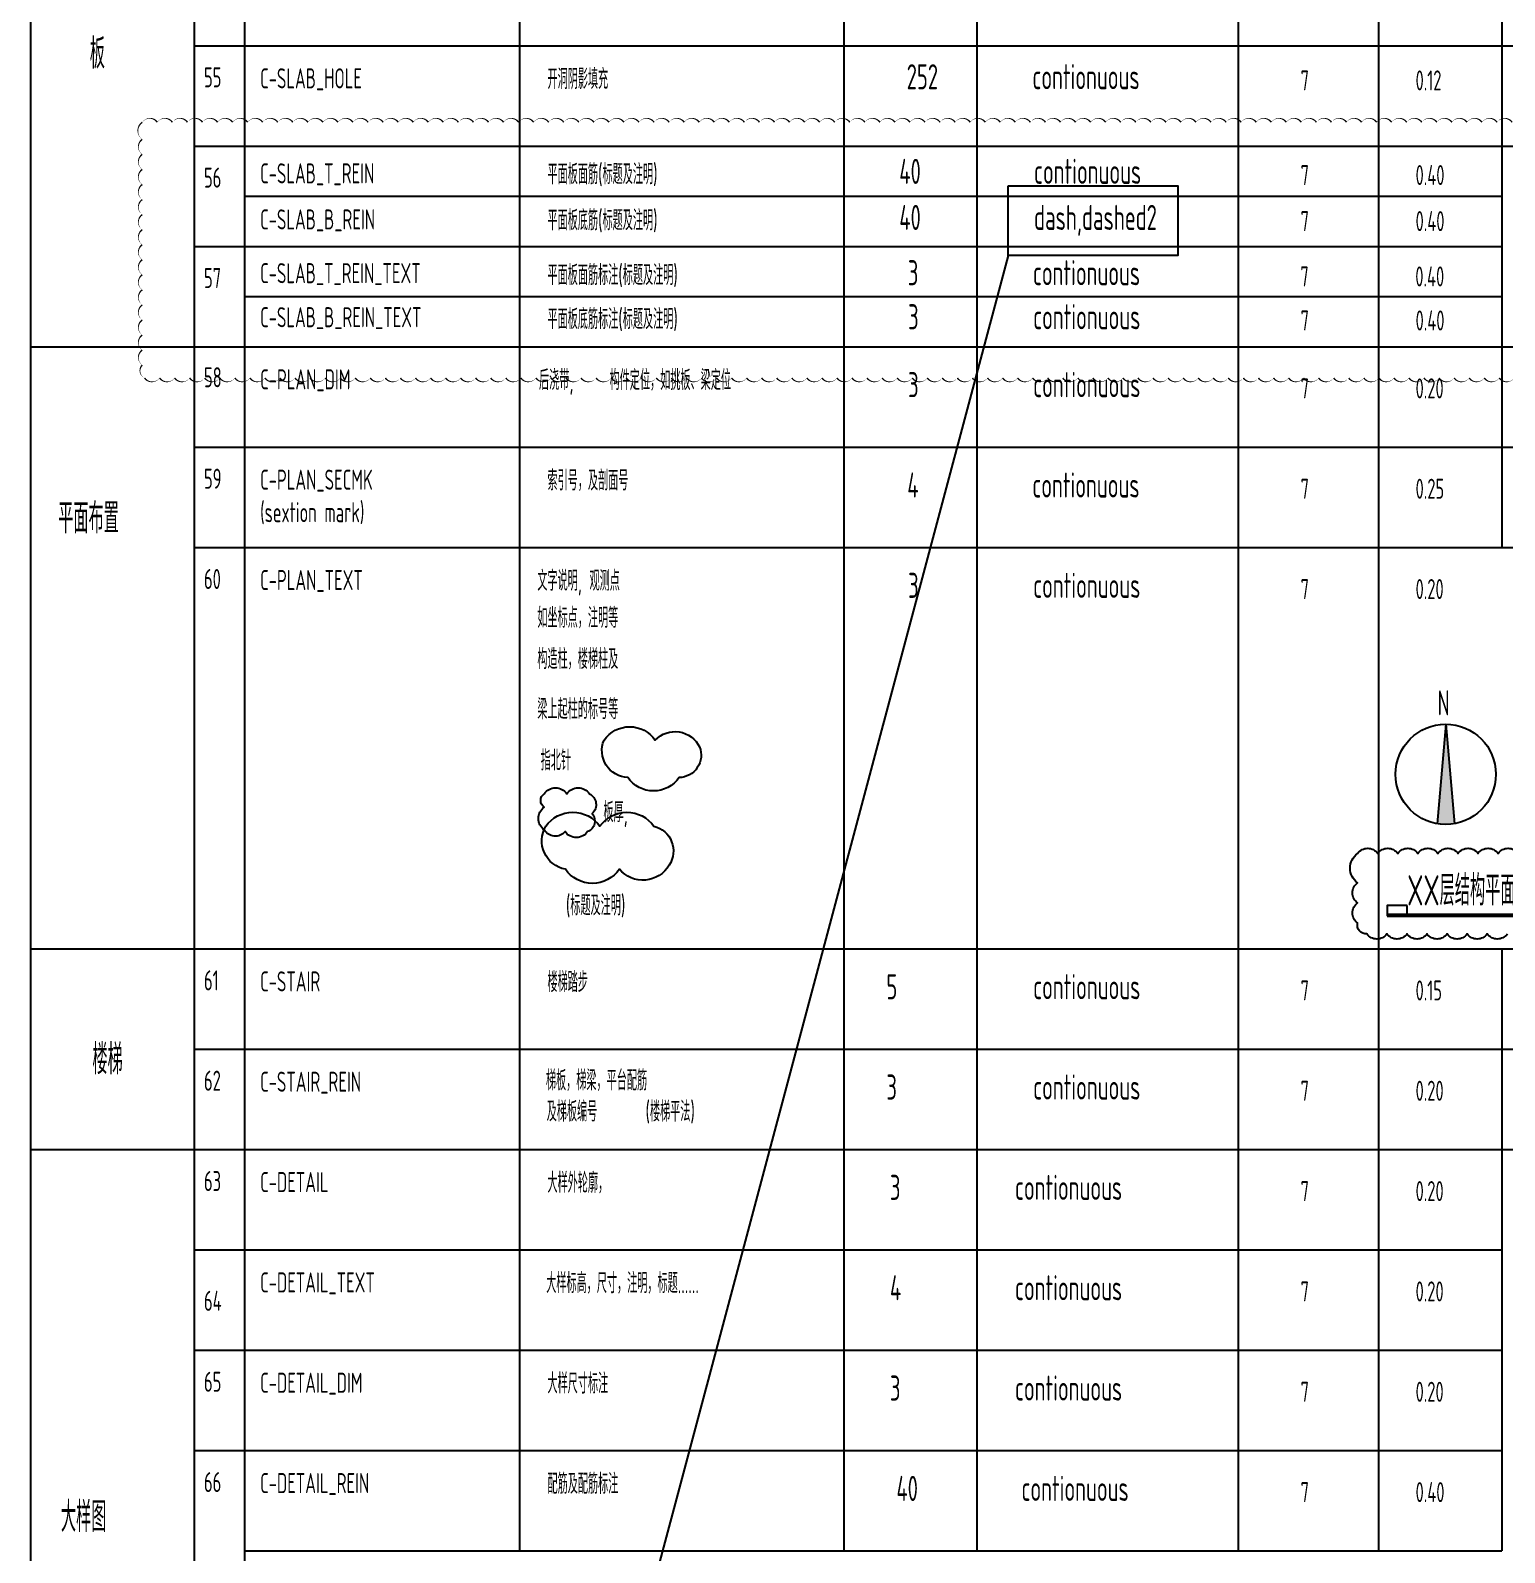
# Model space of a CAD drawing. Extents: x -469675 to 2400000, y -476501 to 2085364.
# Drawn here: x -104317 to -74939, y 39905 to 70244 of the extents above; entities that cross this region are included whole.
import ezdxf
from ezdxf.enums import TextEntityAlignment as Align

# ---------------------------------------------------------------- set-up
doc = ezdxf.new("R2010")
doc.units = 0
doc.header["$LTSCALE"] = 1000
doc.header["$MEASUREMENT"] = 0
doc.linetypes.add('DASH', pattern=[0.35, 0.25, -0.1])
for name, color, linetype in [('C-DETAIL', 3, 'CONTINUOUS'), ('C-DETAIL_DIM', 3, 'CONTINUOUS'), ('C-DETAIL_REIN', 40, 'CONTINUOUS'), ('C-DETAIL_TEXT', 4, 'CONTINUOUS'), ('C-PLAN_DIM', 3, 'CONTINUOUS'), ('C-PLAN_SECMK', 4, 'CONTINUOUS'), ('C-PLAN_TEXT', 3, 'CONTINUOUS'), ('C-SLAB_B_REIN', 40, 'DASH'), ('C-SLAB_B_REIN_TEXT', 3, 'CONTINUOUS'), ('C-SLAB_HOLE', 252, 'CONTINUOUS'), ('C-SLAB_T_REIN', 40, 'CONTINUOUS'), ('C-SLAB_T_REIN_TEXT', 3, 'CONTINUOUS'), ('C-STAIR', 5, 'CONTINUOUS'), ('C-STAIR_REIN', 3, 'CONTINUOUS')]:
    doc.layers.add(name, color=color, linetype=linetype)
doc.layers.add('C-注释', color=30, linetype='CONTINUOUS', plot=False)
doc.styles.add('GBSTYLE', font='gbxwxt.shx', dxfattribs={"width": 0.7, "bigfont": 'gbhzfs.shx'})

msp = doc.modelspace()

# ---------------------------------------------------------------- hatches: boundary and pattern name
at = {"layer": 'C-PLAN_TEXT'}
msp.add_hatch(color=256, dxfattribs=at).paths.add_polyline_path([(-76110.9203, 56416.8229), (-76284.5685, 54432.0152, 0.0874886635), (-75937.2721, 54432.0152)])

# ---------------------------------------------------------------- linework, layer by layer
at = {"layer": 'C-PLAN_TEXT', "color": 1}
for p, q in [((-104317.2739, 107438.6537), (-104317.2739, 21938.6537)), ((-101053.658, 107438.6537), (-101053.658, 18036.5434)), ((-100053.658, 107438.6537), (-100053.658, 17938.6537)), ((-94572.2841, 107438.6537), (-94572.2841, 39938.6537)), ((-88104.5466, 107438.6537), (-88104.5466, 39938.6537)), ((-85458.5478, 107438.6537), (-85458.5478, 39938.6537)), ((-80247.2253, 107438.6537), (-80247.2253, 39938.6537)), ((-77452.466, 107438.6537), (-77452.466, 39938.6537)), ((-74991.2712, 75938.6537), (-74991.2712, 59938.6537)), ((-101053.658, 69938.6537), (-60170.6947, 69938.6537)), ((-101053.658, 67938.6537), (-60170.6947, 67938.6537)), ((-100053.658, 66938.6537), (-74991.2712, 66938.6537)), ((-101053.658, 65938.6537), (-74991.2712, 65938.6537)), ((-100053.658, 64938.6537), (-74991.2712, 64938.6537)), ((-104317.2739, 63938.6537), (-60170.6947, 63938.6537)), ((-101053.658, 61938.6537), (-60170.6947, 61938.6537)), ((-101053.658, 59938.6537), (-60170.6947, 59938.6537)), ((-104317.2739, 51938.6537), (-60170.6947, 51938.6537)), ((-94572.2841, 51938.6537), (-94572.2841, 39938.6537)), ((-88104.5466, 51938.6537), (-88104.5466, 39938.6537)), ((-85458.5478, 51938.6537), (-85458.5478, 39938.6537)), ((-80247.2253, 51938.6537), (-80247.2253, 39938.6537)), ((-77452.466, 51938.6537), (-77452.466, 39938.6537)), ((-74991.2712, 51938.6537), (-74991.2712, 47938.6537)), ((-74991.2712, 51938.6537), (-74991.2712, 39938.6537)), ((-101053.658, 49938.6537), (-66948.1873, 49938.6537)), ((-104317.2739, 47938.6537), (-60170.6947, 47938.6537)), ((-101053.658, 45938.6537), (-74991.2712, 45938.6537)), ((-101053.658, 43938.6537), (-74991.2712, 43938.6537)), ((-101053.658, 41938.6537), (-74991.2712, 41938.6537)), ((-100053.658, 39938.6537), (-74991.2712, 39938.6537)), ((-100053.658, 39938.6537), (-74991.2712, 39938.6537))]:
    msp.add_line(p, q, dxfattribs=at)
at = {"layer": 'C-PLAN_TEXT'}
for q in [(-76284.5685, 54432.0152), (-75937.2721, 54432.0152)]:
    msp.add_line((-76110.9203, 56416.8229), q, dxfattribs=at)
at = {"layer": 'C-PLAN_TEXT', "color": 3, "linetype": 'Continuous', "const_width": 80, "flags": 128}
msp.add_lwpolyline([(-69138.3279, 52604.5978), (-77278.2683, 52604.5978)], dxfattribs=at)
at = {"layer": 'C-PLAN_TEXT'}
msp.add_circle((-76110.9203, 55416.8229), 1000, dxfattribs=at)
at = {"layer": 'C-注释'}
msp.add_line((-84828.5365, 65756.9685), (-100934.8534, 5429.3434), dxfattribs=at)
for points, format in [([(-74744.0998, 63317.4017, 0, 30, -0.52056705), (-75044.0998, 63317.4017, 0, 30, -0.52056705), (-75344.0998, 63317.4017, 0, 30, -0.52056705), (-75644.0998, 63317.4017, 0, 30, -0.52056705), (-75944.0998, 63317.4017, 0, 30, -0.52056705), (-76244.0998, 63317.4017, 0, 30, -0.52056705), (-76544.0998, 63317.4017, 0, 30, -0.52056705), (-76844.0998, 63317.4017, 0, 30, -0.52056705), (-77144.0998, 63317.4017, 0, 30, -0.52056705), (-77444.0998, 63317.4017, 0, 30, -0.52056705), (-77744.0998, 63317.4017, 0, 30, -0.52056705), (-78044.0998, 63317.4017, 0, 30, -0.52056705), (-78344.0998, 63317.4017, 0, 30, -0.52056705), (-78644.0998, 63317.4017, 0, 30, -0.52056705), (-78944.0998, 63317.4017, 0, 30, -0.52056705), (-79244.0998, 63317.4017, 0, 30, -0.52056705), (-79544.0998, 63317.4017, 0, 30, -0.52056705), (-79844.0998, 63317.4017, 0, 30, -0.52056705), (-80144.0998, 63317.4017, 0, 30, -0.52056705), (-80444.0998, 63317.4017, 0, 30, -0.52056705), (-80744.0998, 63317.4017, 0, 30, -0.52056705), (-81044.0998, 63317.4017, 0, 30, -0.52056705), (-81344.0998, 63317.4017, 0, 30, -0.52056705), (-81644.0998, 63317.4017, 0, 30, -0.52056705), (-81944.0998, 63317.4017, 0, 30, -0.52056705), (-82244.0998, 63317.4017, 0, 30, -0.52056705), (-82544.0998, 63317.4017, 0, 30, -0.52056705), (-82844.0998, 63317.4017, 0, 30, -0.52056705), (-83144.0998, 63317.4017, 0, 30, -0.52056705), (-83444.0998, 63317.4017, 0, 30, -0.52056705), (-83744.0998, 63317.4017, 0, 30, -0.52056705), (-84044.0998, 63317.4017, 0, 30, -0.52056705), (-84344.0998, 63317.4017, 0, 30, -0.52056705), (-84644.0998, 63317.4017, 0, 30, -0.52056705), (-84944.0998, 63317.4017, 0, 30, -0.52056705), (-85244.0998, 63317.4017, 0, 30, -0.52056705), (-85544.0998, 63317.4017, 0, 30, -0.52056705), (-85844.0998, 63317.4017, 0, 30, -0.52056705), (-86144.0998, 63317.4017, 0, 30, -0.52056705), (-86444.0998, 63317.4017, 0, 30, -0.52056705), (-86744.0998, 63317.4017, 0, 30, -0.52056705), (-87044.0998, 63317.4017, 0, 30, -0.52056705), (-87344.0998, 63317.4017, 0, 30, -0.52056705), (-87644.0998, 63317.4017, 0, 30, -0.52056705), (-87944.0998, 63317.4017, 0, 30, -0.52056705), (-88244.0998, 63317.4017, 0, 30, -0.52056705), (-88544.0998, 63317.4017, 0, 30, -0.52056705), (-88844.0998, 63317.4017, 0, 30, -0.52056705), (-89144.0998, 63317.4017, 0, 30, -0.52056705), (-89444.0998, 63317.4017, 0, 30, -0.52056705), (-89744.0998, 63317.4017, 0, 30, -0.52056705), (-90044.0998, 63317.4017, 0, 30, -0.52056705), (-90344.0998, 63317.4017, 0, 30, -0.52056705), (-90644.0998, 63317.4017, 0, 30, -0.52056705), (-90944.0998, 63317.4017, 0, 30, -0.52056705), (-91244.0998, 63317.4017, 0, 30, -0.52056705), (-91544.0998, 63317.4017, 0, 30, -0.52056705), (-91844.0998, 63317.4017, 0, 30, -0.52056705), (-92144.0998, 63317.4017, 0, 30, -0.52056705), (-92444.0998, 63317.4017, 0, 30, -0.52056705), (-92744.0998, 63317.4017, 0, 30, -0.52056705), (-93044.0998, 63317.4017, 0, 30, -0.52056705), (-93344.0998, 63317.4017, 0, 30, -0.52056705), (-93644.0998, 63317.4017, 0, 30, -0.52056705), (-93944.0998, 63317.4017, 0, 30, -0.52056705), (-94244.0998, 63317.4017, 0, 30, -0.52056705), (-94544.0998, 63317.4017, 0, 30, -0.52056705), (-94844.0998, 63317.4017, 0, 30, -0.52056705), (-95144.0998, 63317.4017, 0, 30, -0.52056705), (-95444.0998, 63317.4017, 0, 30, -0.52056705), (-95744.0998, 63317.4017, 0, 30, -0.52056705), (-96044.0998, 63317.4017, 0, 30, -0.52056705), (-96344.0998, 63317.4017, 0, 30, -0.52056705), (-96644.0998, 63317.4017, 0, 30, -0.52056705), (-96944.0998, 63317.4017, 0, 30, -0.52056705), (-97244.0998, 63317.4017, 0, 30, -0.52056705), (-97544.0998, 63317.4017, 0, 30, -0.52056705), (-97844.0998, 63317.4017, 0, 30, -0.52056705), (-98144.0998, 63317.4017, 0, 30, -0.52056705), (-98444.0998, 63317.4017, 0, 30, -0.52056705), (-98744.0998, 63317.4017, 0, 30, -0.52056705), (-99044.0998, 63317.4017, 0, 30, -0.52056705), (-99344.0998, 63317.4017, 0, 30, -0.52056705), (-99644.0998, 63317.4017, 0, 30, -0.52056705), (-99944.0998, 63317.4017, 0, 30, -0.52056705), (-100244.0998, 63317.4017, 0, 30, -0.52056705), (-100544.0998, 63317.4017, 0, 30, -0.52056705), (-100844.0998, 63317.4017, 0, 30, -0.52056705), (-101144.0998, 63317.4017, 0, 30, -0.52056705), (-101444.0998, 63317.4017, 0, 30, -0.52056705), (-101744.0998, 63317.4017, 0, 30, -0.52056705), (-102044.0998, 63317.4017, 0, 30, -0.52056705), (-102088.3959, 63573.1057, 0, 30, -0.52056705), (-102088.3959, 63873.1057, 0, 30, -0.52056705), (-102088.3959, 64173.1057, 0, 30, -0.52056705), (-102088.3959, 64473.1057, 0, 30, -0.52056705), (-102088.3959, 64773.1057, 0, 30, -0.52056705), (-102088.3959, 65073.1057, 0, 30, -0.52056705), (-102088.3959, 65373.1057, 0, 30, -0.52056705), (-102088.3959, 65673.1057, 0, 30, -0.52056705), (-102088.3959, 65973.1057, 0, 30, -0.52056705), (-102088.3959, 66273.1057, 0, 30, -0.52056705), (-102088.3959, 66573.1057, 0, 30, -0.52056705), (-102088.3959, 66873.1057, 0, 30, -0.52056705), (-102088.3959, 67173.1057, 0, 30, -0.52056705), (-102088.3959, 67473.1057, 0, 30, -0.52056705), (-102088.3959, 67773.1057, 0, 30, -0.52056705), (-102088.3959, 68073.1057, 0, 30, -0.52056705), (-102088.3959, 68413.8468, 0, 30, -0.52056705), (-101788.3959, 68413.8468, 0, 30, -0.52056705), (-101488.3959, 68413.8468, 0, 30, -0.52056705), (-101188.3959, 68413.8468, 0, 30, -0.52056705), (-100888.3959, 68413.8468, 0, 30, -0.52056705), (-100588.3959, 68413.8468, 0, 30, -0.52056705), (-100288.3959, 68413.8468, 0, 30, -0.52056705), (-99988.3959, 68413.8468, 0, 30, -0.52056705), (-99688.3959, 68413.8468, 0, 30, -0.52056705), (-99388.3959, 68413.8468, 0, 30, -0.52056705), (-99088.3959, 68413.8468, 0, 30, -0.52056705), (-98788.3959, 68413.8468, 0, 30, -0.52056705), (-98488.3959, 68413.8468, 0, 30, -0.52056705), (-98188.3959, 68413.8468, 0, 30, -0.52056705), (-97888.3959, 68413.8468, 0, 30, -0.52056705), (-97588.3959, 68413.8468, 0, 30, -0.52056705), (-97288.3959, 68413.8468, 0, 30, -0.52056705), (-96988.3959, 68413.8468, 0, 30, -0.52056705), (-96688.3959, 68413.8468, 0, 30, -0.52056705), (-96388.3959, 68413.8468, 0, 30, -0.52056705), (-96088.3959, 68413.8468, 0, 30, -0.52056705), (-95788.3959, 68413.8468, 0, 30, -0.52056705), (-95488.3959, 68413.8468, 0, 30, -0.52056705), (-95188.3959, 68413.8468, 0, 30, -0.52056705), (-94888.3959, 68413.8468, 0, 30, -0.52056705), (-94588.3959, 68413.8468, 0, 30, -0.52056705), (-94288.3959, 68413.8468, 0, 30, -0.52056705), (-93988.3959, 68413.8468, 0, 30, -0.52056705), (-93688.3959, 68413.8468, 0, 30, -0.52056705), (-93388.3959, 68413.8468, 0, 30, -0.52056705), (-93088.3959, 68413.8468, 0, 30, -0.52056705), (-92788.3959, 68413.8468, 0, 30, -0.52056705), (-92488.3959, 68413.8468, 0, 30, -0.52056705), (-92188.3959, 68413.8468, 0, 30, -0.52056705), (-91888.3959, 68413.8468, 0, 30, -0.52056705), (-91588.3959, 68413.8468, 0, 30, -0.52056705), (-91288.3959, 68413.8468, 0, 30, -0.52056705), (-90988.3959, 68413.8468, 0, 30, -0.52056705), (-90688.3959, 68413.8468, 0, 30, -0.52056705), (-90388.3959, 68413.8468, 0, 30, -0.52056705), (-90088.3959, 68413.8468, 0, 30, -0.52056705), (-89788.3959, 68413.8468, 0, 30, -0.52056705), (-89488.3959, 68413.8468, 0, 30, -0.52056705), (-89188.3959, 68413.8468, 0, 30, -0.52056705), (-88888.3959, 68413.8468, 0, 30, -0.52056705), (-88588.3959, 68413.8468, 0, 30, -0.52056705), (-88288.3959, 68413.8468, 0, 30, -0.52056705), (-87988.3959, 68413.8468, 0, 30, -0.52056705), (-87688.3959, 68413.8468, 0, 30, -0.52056705), (-87388.3959, 68413.8468, 0, 30, -0.52056705), (-87088.3959, 68413.8468, 0, 30, -0.52056705), (-86788.3959, 68413.8468, 0, 30, -0.52056705), (-86488.3959, 68413.8468, 0, 30, -0.52056705), (-86188.3959, 68413.8468, 0, 30, -0.52056705), (-85888.3959, 68413.8468, 0, 30, -0.52056705), (-85588.3959, 68413.8468, 0, 30, -0.52056705), (-85288.3959, 68413.8468, 0, 30, -0.52056705), (-84988.3959, 68413.8468, 0, 30, -0.52056705), (-84688.3959, 68413.8468, 0, 30, -0.52056705), (-84388.3959, 68413.8468, 0, 30, -0.52056705), (-84088.3959, 68413.8468, 0, 30, -0.52056705), (-83788.3959, 68413.8468, 0, 30, -0.52056705), (-83488.3959, 68413.8468, 0, 30, -0.52056705), (-83188.3959, 68413.8468, 0, 30, -0.52056705), (-82888.3959, 68413.8468, 0, 30, -0.52056705), (-82588.3959, 68413.8468, 0, 30, -0.52056705), (-82288.3959, 68413.8468, 0, 30, -0.52056705), (-81988.3959, 68413.8468, 0, 30, -0.52056705), (-81688.3959, 68413.8468, 0, 30, -0.52056705), (-81388.3959, 68413.8468, 0, 30, -0.52056705), (-81088.3959, 68413.8468, 0, 30, -0.52056705), (-80788.3959, 68413.8468, 0, 30, -0.52056705), (-80488.3959, 68413.8468, 0, 30, -0.52056705), (-80188.3959, 68413.8468, 0, 30, -0.52056705), (-79888.3959, 68413.8468, 0, 30, -0.52056705), (-79588.3959, 68413.8468, 0, 30, -0.52056705), (-79288.3959, 68413.8468, 0, 30, -0.52056705), (-78988.3959, 68413.8468, 0, 30, -0.52056705), (-78688.3959, 68413.8468, 0, 30, -0.52056705), (-78388.3959, 68413.8468, 0, 30, -0.52056705), (-78088.3959, 68413.8468, 0, 30, -0.52056705), (-77788.3959, 68413.8468, 0, 30, -0.52056705), (-77488.3959, 68413.8468, 0, 30, -0.52056705), (-77188.3959, 68413.8468, 0, 30, -0.52056705), (-76888.3959, 68413.8468, 0, 30, -0.52056705), (-76588.3959, 68413.8468, 0, 30, -0.52056705), (-76288.3959, 68413.8468, 0, 30, -0.52056705), (-75988.3959, 68413.8468, 0, 30, -0.52056705), (-75688.3959, 68413.8468, 0, 30, -0.52056705), (-75388.3959, 68413.8468, 0, 30, -0.52056705), (-75088.3959, 68413.8468, 0, 30, -0.52056705), (-74788.3959, 68413.8468, 0, 30, -0.52056705)], "xyseb"), ([(-74884.0915, 52236.7195, -0.52056705), (-75283.9401, 52236.7195, -0.52056705), (-75683.7887, 52236.7195, -0.52056705), (-76083.6373, 52236.7195, -0.52056705), (-76483.4859, 52236.7195, -0.52056705), (-76883.3345, 52236.7195, -0.52056705), (-77283.1831, 52236.7195, -0.52056705), (-77683.0317, 52236.7195, -0.52056705), (-77866.262, 52453.3378, -0.52056705), (-77866.262, 52853.1864, -0.52056705), (-77866.262, 53253.035, -0.52056705), (-77866.262, 53838.4968, -0.52056705), (-77466.4134, 53838.4968, -0.52056705), (-77066.5648, 53838.4968, -0.52056705), (-76666.7162, 53838.4968, -0.52056705), (-76266.8676, 53838.4968, -0.52056705), (-75867.019, 53838.4968, -0.52056705), (-75467.1704, 53838.4968, -0.52056705), (-75067.3218, 53838.4968, -0.52056705), (-74667.4732, 53838.4968, -0.52056705)], "xyb")]:
    msp.add_lwpolyline(points, format=format, dxfattribs=at)
for points in [[(-84828.5365, 67145.3764), (-81449.0852, 67145.3764), (-81449.0852, 65756.9685), (-84828.5365, 65756.9685)], [(-76878.2683, 52804.5978), (-77278.2683, 52804.5978), (-77278.2683, 52604.5978), (-76878.2683, 52604.5978)]]:
    msp.add_lwpolyline(points, close=True, dxfattribs=at)
for points in [[(-92885.7749, 56098.8631, -0.52056705), (-91865.0939, 56098.8631, -0.52056705), (-90980.6881, 55962.588, -0.52056705), (-91390.3512, 55351.5702, -0.52056705), (-92411.0321, 55351.5702, -0.52056705)], [(-94077.8433, 55030.7454, -0.52056705), (-93627.2323, 55030.7454, -0.52056705), (-93176.6214, 55030.7454, -0.52056705), (-93122.3031, 54634.4528, -0.52056705), (-93212.4256, 54273.9645, -0.52056705), (-93663.0365, 54273.9645, -0.52056705), (-94077.8433, 54309.7687, -0.52056705), (-94077.8433, 54760.3796, -0.52056705)], [(-94045.6102, 54380.5571, -0.52056705), (-92968.5379, 54380.5571, -0.52056705), (-91891.4656, 54380.5571, -0.52056705), (-91586.9515, 53607.9988, -0.52056705), (-92579.7446, 53523.7196, -0.52056705), (-93656.8169, 53523.7196, -0.52056705)]]:
    msp.add_lwpolyline(points, format="xyb", close=True, dxfattribs=at)

# ---------------------------------------------------------------- texts
at = {"layer": 'C-DETAIL', "color": 3, "style": 'GBSTYLE', "width": 0.7}
for s, p in [('C-DETAIL', (-99739.0847, 47089.1436)), ('大样外轮廓，', (-94012.8203, 47074.511)), ('7', (-79002.9119, 46908.8384)), ('0.20', (-76712.3428, 46908.8384))]:
    msp.add_text(s, height=400, dxfattribs=at).set_placement(p)
at = {"layer": 'C-DETAIL', "style": 'GBSTYLE', "width": 0.7}
for s, p in [('3', (-87187.7646, 46932.6756)), ('contionuous', (-84695.1532, 46932.6756))]:
    msp.add_text(s, height=500, dxfattribs=at).set_placement(p)
at = {"layer": 'C-DETAIL_DIM', "color": 3, "style": 'GBSTYLE', "width": 0.7}
for s, p in [('C-DETAIL_DIM', (-99739.0847, 43089.1436)), ('大样尺寸标注', (-94012.8203, 43074.511)), ('7', (-79002.9119, 42908.8384)), ('0.20', (-76712.3428, 42908.8384))]:
    msp.add_text(s, height=400, dxfattribs=at).set_placement(p)
at = {"layer": 'C-DETAIL_DIM', "style": 'GBSTYLE', "width": 0.7}
for s, p in [('3', (-87187.7646, 42932.6756)), ('contionuous', (-84695.1532, 42932.6756))]:
    msp.add_text(s, height=500, dxfattribs=at).set_placement(p)
at = {"layer": 'C-DETAIL_REIN', "color": 3, "style": 'GBSTYLE', "width": 0.7}
for s, p in [('C-DETAIL_REIN', (-99739.0847, 41089.1436)), ('配筋及配筋标注', (-94012.8203, 41074.511)), ('7', (-79002.9119, 40908.8384)), ('0.40', (-76712.3428, 40908.8384))]:
    msp.add_text(s, height=400, dxfattribs=at).set_placement(p)
at = {"layer": 'C-DETAIL_REIN', "style": 'GBSTYLE', "width": 0.7}
for s, p in [('40', (-87058.4949, 40932.6756)), ('contionuous', (-84565.8835, 40932.6756))]:
    msp.add_text(s, height=500, dxfattribs=at).set_placement(p)
at = {"layer": 'C-DETAIL_TEXT', "color": 3, "style": 'GBSTYLE', "width": 0.7}
for s, p in [('大样标高，尺寸，注明，标题......', (-94037.9903, 45074.511)), ('C-DETAIL_TEXT', (-99739.0847, 45089.1436)), ('7', (-79002.9119, 44908.8384)), ('0.20', (-76712.3428, 44908.8384))]:
    msp.add_text(s, height=400, dxfattribs=at).set_placement(p)
at = {"layer": 'C-DETAIL_TEXT', "style": 'GBSTYLE', "width": 0.7}
for s, p in [('4', (-87187.7646, 44932.6756)), ('contionuous', (-84695.1532, 44932.6756))]:
    msp.add_text(s, height=500, dxfattribs=at).set_placement(p)
at = {"layer": 'C-PLAN_DIM', "color": 3, "style": 'GBSTYLE', "width": 0.7}
for s, p in [('C-PLAN_DIM', (-99739.0847, 63089.1436)), ('后浇带,', (-94181.3693, 63074.511)), ('构件定位，如挑板、梁定位', (-92774.7484, 63074.511)), ('7', (-79002.9119, 62908.8384)), ('0.20', (-76712.3428, 62908.8384))]:
    msp.add_text(s, height=400, dxfattribs=at).set_placement(p)
at = {"layer": 'C-PLAN_DIM', "style": 'GBSTYLE', "width": 0.7}
for s, p in [('3', (-86825.1615, 62932.6756)), ('contionuous', (-84332.5502, 62932.6756))]:
    msp.add_text(s, height=500, dxfattribs=at).set_placement(p)
at = {"layer": 'C-PLAN_SECMK', "color": 3, "style": 'GBSTYLE', "width": 0.7}
for s, p in [('C-PLAN_SECMK', (-99739.0847, 61089.1436)), ('索引号，及剖面号', (-94012.8203, 61074.511)), ('7', (-79002.9119, 60908.8384)), ('0.25', (-76712.3428, 60908.8384))]:
    msp.add_text(s, height=400, dxfattribs=at).set_placement(p)
at = {"layer": 'C-PLAN_SECMK', "style": 'GBSTYLE', "width": 0.7}
for s, p in [('4', (-86841.8282, 60932.6756)), ('contionuous', (-84349.2169, 60932.6756))]:
    msp.add_text(s, height=500, dxfattribs=at).set_placement(p)
at = {"layer": 'C-PLAN_SECMK', "color": 1, "style": 'GBSTYLE', "width": 0.7}
msp.add_text('(sextion mark)', height=400, dxfattribs=at).set_placement((-99739.0847, 60440.9834))
at = {"layer": 'C-PLAN_TEXT', "color": 6, "style": 'GBSTYLE', "width": 0.7}
for s, p in [('板', (-103134.7157, 69484.2021)), ('平面布置', (-103764.1629, 60221.7846)), ('楼梯', (-103083.0652, 49438.0219)), ('大样图', (-103710.5657, 40314.792))]:
    msp.add_text(s, height=600, dxfattribs=at).set_placement(p)
at = {"layer": 'C-PLAN_TEXT', "color": 3, "style": 'GBSTYLE', "width": 0.7}
for s, p in [('55', (-100858.909, 69109.2039)), ('56', (-100858.909, 67109.2039)), ('57', (-100858.909, 65109.2039)), ('58', (-100858.909, 63130.787)), ('59', (-100858.909, 61109.2039)), ('60', (-100858.909, 59109.2039)), ('C-PLAN_TEXT', (-99739.0847, 59089.1436)), ('文字说明, 观测点', (-94215.1601, 59074.511)), ('7', (-79002.9119, 58908.8384)), ('0.20', (-76712.3428, 58908.8384)), ('如坐标点，注明等', (-94215.1601, 58336.3211)), ('构造柱，楼梯柱及', (-94215.1601, 57514.9398)), ('梁上起柱的标号等', (-94215.1601, 56515.2228)), ('指北针', (-94147.8693, 55493.7581)), ('       板厚, ', (-93961.3001, 54460.3019)), ('61', (-100858.909, 51109.2039)), ('62', (-100858.909, 49109.2039)), ('63', (-100858.909, 47109.2039)), ('64', (-100858.909, 44722.2103)), ('65', (-100858.909, 43109.2039)), ('66', (-100858.909, 41109.2039))]:
    msp.add_text(s, height=400, dxfattribs=at).set_placement(p)
at = {"layer": 'C-PLAN_TEXT', "style": 'GBSTYLE', "width": 0.7}
for s, p in [('3', (-86825.1615, 58932.6756)), ('contionuous', (-84332.5502, 58932.6756))]:
    msp.add_text(s, height=500, dxfattribs=at).set_placement(p)
at = {"layer": 'C-PLAN_TEXT', "style": 'GBSTYLE', "width": 0.65}
msp.add_text('N', height=500, dxfattribs=at).set_placement((-76153.7706, 56840.1519), align=Align.MIDDLE)
at = {"layer": 'C-PLAN_TEXT', "color": 30, "style": 'GBSTYLE', "width": 0.7}
msp.add_text('XX层结构平面布置及板配筋图', height=600, rotation=0.00000003, dxfattribs=at).set_placement((-76878.2683, 52804.5978))
at = {"layer": 'C-PLAN_TEXT', "color": 1, "style": 'GBSTYLE', "width": 0.7}
msp.add_text('(标题及注明)', height=400, dxfattribs=at).set_placement((-93646.6464, 52604.3329))
at = {"layer": 'C-SLAB_B_REIN', "style": 'GBSTYLE', "width": 0.7}
for s, p in [('40', (-87001.1336, 66266.8344)), ('dash,dashed2', (-84315.8835, 66266.8344))]:
    msp.add_text(s, height=500, dxfattribs=at).set_placement(p)
at = {"layer": 'C-SLAB_B_REIN', "color": 3, "style": 'GBSTYLE', "width": 0.7}
for s, p in [('C-SLAB_B_REIN', (-99739.0847, 66277.0135)), ('平面板底筋(标题及注明)', (-94012.8203, 66259.7895)), ('7', (-79002.9119, 66242.9972)), ('0.40', (-76712.3428, 66242.9972))]:
    msp.add_text(s, height=400, dxfattribs=at).set_placement(p)
at = {"layer": 'C-SLAB_B_REIN_TEXT', "style": 'GBSTYLE', "width": 0.7}
for s, height, p in [('C-SLAB_B_REIN_TEXT', 400, (-99739.0847, 64328.1502)), ('平面板底筋标注(标题及注明)', 400, (-94012.8203, 64289.6565)), ('3', 500, (-86825.1615, 64286.5245)), ('contionuous', 500, (-84332.5502, 64286.5245)), ('7', 400, (-79002.9119, 64262.6873)), ('0.40', 400, (-76712.3428, 64262.6873))]:
    msp.add_text(s, height=height, dxfattribs=at).set_placement(p)
at = {"layer": 'C-SLAB_HOLE', "color": 3, "style": 'GBSTYLE', "width": 0.7}
for s, p in [('C-SLAB_HOLE', (-99739.0847, 69089.1436)), ('开洞阴影填充', (-94012.8203, 69074.511)), ('7', (-79002.9119, 69047.5418)), ('0.12', (-76712.3428, 69047.5418))]:
    msp.add_text(s, height=400, dxfattribs=at).set_placement(p)
at = {"layer": 'C-SLAB_HOLE', "style": 'GBSTYLE', "width": 0.7}
for s, p in [('252', (-86853.3917, 69071.379)), ('contionuous', (-84347.9075, 69071.379))]:
    msp.add_text(s, height=500, dxfattribs=at).set_placement(p)
at = {"layer": 'C-SLAB_T_REIN', "style": 'GBSTYLE', "width": 0.7}
for s, p in [('40', (-87001.1336, 67184.9155)), ('contionuous', (-84315.8835, 67184.9155))]:
    msp.add_text(s, height=500, dxfattribs=at).set_placement(p)
at = {"layer": 'C-SLAB_T_REIN', "color": 3, "style": 'GBSTYLE', "width": 0.7}
for s, p in [('C-SLAB_T_REIN', (-99739.0847, 67195.0945)), ('平面板面筋(标题及注明)', (-94012.8203, 67177.8706)), ('7', (-79002.9119, 67161.0783)), ('0.40', (-76712.3428, 67161.0783))]:
    msp.add_text(s, height=400, dxfattribs=at).set_placement(p)
at = {"layer": 'C-SLAB_T_REIN_TEXT', "style": 'GBSTYLE', "width": 0.7}
for s, height, p in [('C-SLAB_T_REIN_TEXT', 400, (-99739.0847, 65205.7181)), ('平面板面筋标注(标题及注明)', 400, (-94012.8203, 65167.2244)), ('3', 500, (-86830.6717, 65164.0924)), ('contionuous', 500, (-84338.0603, 65164.0924)), ('7', 400, (-79008.422, 65140.2552)), ('0.40', 400, (-76717.8529, 65140.2552))]:
    msp.add_text(s, height=height, dxfattribs=at).set_placement(p)
at = {"layer": 'C-STAIR', "color": 3, "style": 'GBSTYLE', "width": 0.7}
for s, p in [('C-STAIR', (-99739.0847, 51089.1436)), ('楼梯踏步', (-94012.8203, 51074.511)), ('7', (-79002.9119, 50908.8384)), ('0.15', (-76712.3428, 50908.8384))]:
    msp.add_text(s, height=400, dxfattribs=at).set_placement(p)
at = {"layer": 'C-STAIR', "style": 'GBSTYLE', "width": 0.7}
for s, p in [('5', (-87257.9995, 50932.6756)), ('contionuous', (-84332.5502, 50932.6756))]:
    msp.add_text(s, height=500, dxfattribs=at).set_placement(p)
at = {"layer": 'C-STAIR_REIN', "color": 3, "style": 'GBSTYLE', "width": 0.7}
for s, p in [('C-STAIR_REIN', (-99739.0847, 49089.1436)), ('梯板，梯梁，平台配筋', (-94043.768, 49114.5782)), ('7', (-79002.9119, 48908.8384)), ('0.20', (-76712.3428, 48908.8384)), ('及梯板编号', (-94028.4522, 48495.5996)), ('(楼梯平法)', (-92059.7278, 48495.5996))]:
    msp.add_text(s, height=400, dxfattribs=at).set_placement(p)
at = {"layer": 'C-STAIR_REIN', "style": 'GBSTYLE', "width": 0.7}
for s, p in [('3', (-87257.9995, 48932.6756)), ('contionuous', (-84332.5502, 48932.6756))]:
    msp.add_text(s, height=500, dxfattribs=at).set_placement(p)

doc.saveas('drawing.dxf')
